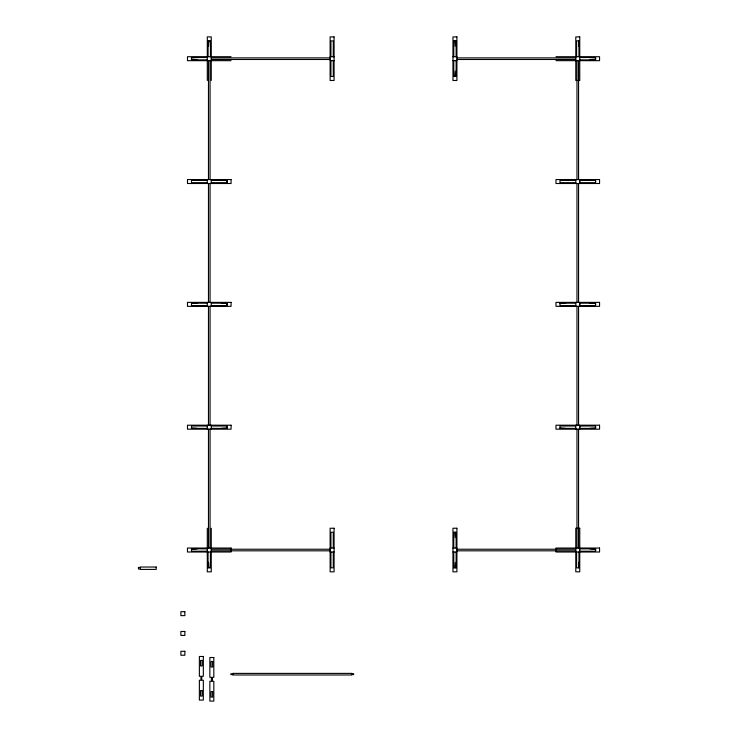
<?xml version="1.0" encoding="UTF-8"?>
<svg xmlns="http://www.w3.org/2000/svg" width="738" height="738" viewBox="0 0 738 738"><rect width="100%" height="100%" fill="white"/><g stroke="black" fill="none" stroke-linecap="round" stroke-linejoin="round"><path stroke-width="1.11" d="M208.079 46.512L208.476 40.867M210.459 46.512L210.062 40.867M453.75 46.54L454.147 40.867M456.13 46.54L455.733 40.867M578.961 46.512L578.564 40.867M231.068 56.715L187.48 56.715L187.48 60.673L231.068 60.673M330.126 56.715L334.083 56.715M452.957 56.715L456.914 56.715M555.982 56.715L599.56 56.715L599.56 60.673L555.982 60.673M207.295 57.509L191.493 57.509L191.493 59.879L207.295 59.879M579.754 57.509L595.557 57.509L595.557 59.879L579.754 59.879M191.437 57.896L197.092 57.509M211.252 57.896L330.126 57.896M456.914 57.896L575.788 57.896M191.437 59.483L197.092 59.879M211.252 59.483L330.126 59.483M456.914 59.483L575.788 59.483M330.126 60.673L334.083 60.673M452.957 60.673L456.914 60.673M453.75 70.876L454.147 76.521M456.13 70.876L455.733 76.521M207.295 180.34L191.493 180.34L191.493 182.71L207.295 182.71M211.234 180.34L227.036 180.34L227.036 182.71L211.234 182.71M575.788 180.34L559.985 180.34L559.985 182.71L575.788 182.71M207.295 303.17L191.493 303.17L191.493 305.55L207.295 305.55M211.234 303.17L227.036 303.17L227.036 305.55L211.234 305.55M575.788 303.17L559.985 303.17L559.985 305.55L575.788 305.55M191.437 303.567L197.092 303.17M559.939 303.567L565.594 303.17M207.295 426.001L191.493 426.001L191.493 428.381L207.295 428.381M211.234 426.001L227.036 426.001L227.036 428.381L211.234 428.381M575.788 426.001L559.985 426.001L559.985 428.381L575.788 428.381M191.437 427.985L197.092 428.381M559.939 427.985L565.594 428.381M453.75 537.864L454.147 532.19M456.13 537.864L455.733 532.19M330.126 548.039L334.083 548.039M452.957 548.039L456.914 548.039M207.295 548.832L191.493 548.832L191.493 551.212L207.295 551.212M579.754 548.832L595.557 548.832L595.557 551.212L579.754 551.212M191.437 549.229L197.092 548.832M211.252 549.229L330.126 549.229M456.914 549.229L575.788 549.229M211.252 550.816L330.126 550.816M456.914 550.816L575.788 550.816M330.126 552.006L334.083 552.006M452.957 552.006L456.914 552.006M208.051 562.125L208.476 567.854M210.431 562.125L210.062 567.854M453.75 562.199L454.147 567.854M456.13 562.199L455.733 567.854M578.961 562.199L578.564 567.854M140.404 567.43L138.44 567.43L138.44 569.016L140.404 569.016M232.848 673.785L230.865 673.785L230.865 674.578L232.848 674.578M351.712 673.785L353.696 673.785L353.696 674.578L351.712 674.578M211.437 678.914L212.23 678.914M211.437 679.707L212.23 679.707M595.603 180.736L595.603 182.314M595.603 305.154L595.603 303.567L589.93 303.17M595.603 426.398L595.603 427.985L589.93 428.381M595.603 550.816L595.603 549.229L589.948 548.832M589.948 57.509L595.603 57.896L595.603 59.483L589.948 59.879M579.754 179.546L579.754 183.504M579.754 302.377L579.754 306.344M579.754 425.208L579.754 429.175M578.961 56.715L578.961 40.913L576.581 40.913L576.581 56.715M578.961 552.006L578.961 567.808L576.581 567.808L576.581 552.006M578.564 60.673L578.564 179.546M578.564 183.504L578.564 302.377M578.564 306.344L578.564 425.208M578.564 429.175L578.564 548.039M576.978 60.673L576.978 179.546M576.978 183.504L576.978 302.377M576.978 306.344L576.978 425.208M576.978 429.175L576.978 548.039M575.788 179.546L575.788 183.504M575.788 302.377L575.788 306.344M575.788 425.208L575.788 429.175M456.13 56.734L456.13 40.931L453.75 40.931L453.75 56.734M456.13 60.673L456.13 76.475L453.75 76.475L453.75 60.673M456.13 548.066L456.13 532.264L453.75 532.264L453.75 548.066M456.13 552.006L456.13 567.808L453.75 567.808L453.75 552.006M333.29 56.734L333.29 40.931L330.919 40.931L330.919 56.734M333.29 60.673L333.29 76.475L330.919 76.475L330.919 60.673M333.29 548.066L333.29 532.264L330.919 532.264L330.919 548.066M333.29 552.006L333.29 567.808L330.919 567.808L330.919 552.006M227.101 180.736L227.101 182.314M227.101 305.154L227.101 303.567L221.428 303.17M227.101 426.398L227.101 427.985L221.428 428.381M211.252 80.488L211.252 36.9L207.295 36.9L207.295 80.488M211.252 179.546L211.252 183.504M211.252 302.377L211.252 306.344M211.252 425.208L211.252 429.175M211.252 528.233L211.252 571.821L207.295 571.821L207.295 528.233M210.459 56.715L210.459 40.913L208.079 40.913L208.079 56.715M210.431 551.932L210.431 567.734L208.051 567.734L208.051 551.932M210.062 60.673L210.062 179.546M210.062 183.504L210.062 302.377M210.062 306.344L210.062 425.208M210.062 429.175L210.062 548.039M208.476 60.673L208.476 179.546M208.476 183.504L208.476 302.377M208.476 306.344L208.476 425.208M208.476 429.175L208.476 548.039M207.295 179.546L207.295 183.504M207.295 302.377L207.295 306.344M207.295 425.208L207.295 429.175M334.083 36.9L330.126 36.9L330.126 80.488L334.083 80.488L334.083 36.9M456.914 36.9L452.957 36.9L452.957 80.488L456.914 80.488L456.914 36.9M579.754 36.9L575.788 36.9L575.788 80.488L579.754 80.488L579.754 36.9M231.068 179.546L187.48 179.546L187.48 183.504L231.068 183.504L231.068 179.546M599.56 179.546L555.982 179.546L555.982 183.504L599.56 183.504L599.56 179.546M595.529 180.34L579.727 180.34L579.727 182.71L595.529 182.71L595.529 180.34M231.068 302.377L187.48 302.377L187.48 306.344L231.068 306.344L231.068 302.377M599.56 302.377L555.982 302.377L555.982 306.344L599.56 306.344L599.56 302.377M595.529 303.17L579.727 303.17L579.727 305.55L595.529 305.55L595.529 303.17M231.068 425.208L187.48 425.208L187.48 429.175L231.068 429.175L231.068 425.208M599.56 425.208L555.982 425.208L555.982 429.175L599.56 429.175L599.56 425.208M595.529 426.001L579.727 426.001L579.727 428.381L595.529 428.381L595.529 426.001M334.083 528.233L330.126 528.233L330.126 571.821L334.083 571.821L334.083 528.233M456.914 528.233L452.957 528.233L452.957 571.821L456.914 571.821L456.914 528.233M579.754 528.233L575.788 528.233L575.788 571.821L579.754 571.821L579.754 528.233M231.068 548.039L187.48 548.039L187.48 552.006L231.068 552.006L231.068 548.039M599.56 548.039L555.982 548.039L555.982 552.006L599.56 552.006L599.56 548.039M156.207 567.033L140.404 567.033L140.404 569.413L156.207 569.413L156.207 567.033M184.86 611.664L180.893 611.664L180.893 615.621L184.86 615.621L184.86 611.664M184.86 631.47L180.893 631.47L180.893 635.436L184.86 635.436L184.86 631.47M184.86 651.285L180.893 651.285L180.893 655.243L184.86 655.243L184.86 651.285M203.328 656.479L199.371 656.479L199.371 676.294L200.957 676.294L200.957 680.261L199.371 680.261L199.371 700.067L203.328 700.067L203.328 680.261L201.751 680.261L201.751 676.294L203.328 676.294L203.328 656.479M213.817 657.512L209.85 657.512L209.85 677.327L211.437 677.327L211.437 681.285L209.85 681.285L209.85 701.1L213.817 701.1L213.817 681.285L212.23 681.285L212.23 677.327L213.817 677.327L213.817 657.512M202.147 660.445L200.561 660.445L200.561 665.99L202.147 665.99L202.147 660.445M212.627 661.479L211.04 661.479L211.04 667.023L212.627 667.023L212.627 661.479M351.712 673.388L232.848 673.388L232.848 674.975L351.712 674.975L351.712 673.388M202.147 690.556L200.561 690.556L200.561 696.109L202.147 696.109L202.147 690.556M212.627 691.589L211.04 691.589L211.04 697.133L212.627 697.133L212.627 691.589"/></g></svg>
